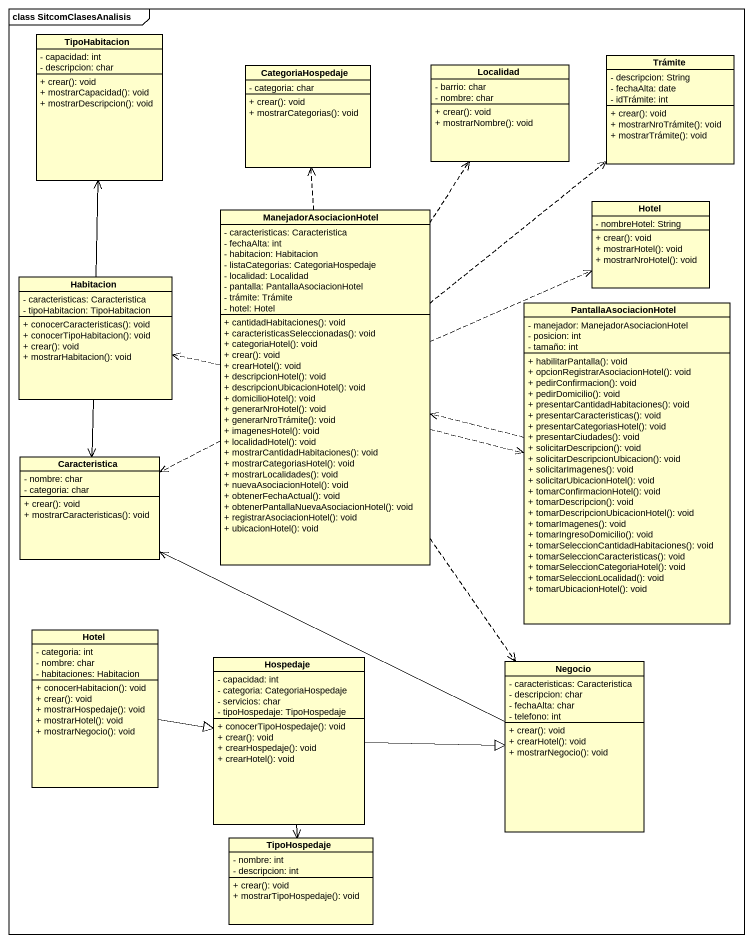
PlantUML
@startuml
mainframe class SitcomClasesAnalisis
hide circle
hide empty members
skinparam classAttributeIconSize 0
class TipoHabitacion {
  - capacidad: int
  - descripcion: char
  + crear(): void
  + mostrarCapacidad(): void
  + mostrarDescripcion(): void
}
class CategoriaHospedaje {
  - categoria: char
  + crear(): void
  + mostrarCategorias(): void
}
class Localidad {
  - barrio: char
  - nombre: char
  + crear(): void
  + mostrarNombre(): void
}
class Trámite {
  - descripcion: String
  - fechaAlta: date
  - idTrámite: int
  + crear(): void
  + mostrarNroTrámite(): void
  + mostrarTrámite(): void
}
class Hotel {
  - nombreHotel: String
  + crear(): void
  + mostrarHotel(): void
  + mostrarNroHotel(): void
}
class ManejadorAsociacionHotel {
  - caracteristicas: Caracteristica
  - fechaAlta: int
  - habitacion: Habitacion
  - listaCategorias: CategoriaHospedaje
  - localidad: Localidad
  - pantalla: PantallaAsociacionHotel
  - trámite: Trámite
  - hotel: Hotel
  + cantidadHabitaciones(): void
  + caracteristicasSeleccionadas(): void
  + categoriaHotel(): void
  + crear(): void
  + crearHotel(): void
  + descripcionHotel(): void
  + descripcionUbicacionHotel(): void
  + domicilioHotel(): void
  + generarNroHotel(): void
  + generarNroTrámite(): void
  + imagenesHotel(): void
  + localidadHotel(): void
  + mostrarCantidadHabitaciones(): void
  + mostrarCategoriasHotel(): void
  + mostrarLocalidades(): void
  + nuevaAsociacionHotel(): void
  + obtenerFechaActual(): void
  + obtenerPantallaNuevaAsociacionHotel(): void
  + registrarAsociacionHotel(): void
  + ubicacionHotel(): void
}
class Habitacion {
  - caracteristicas: Caracteristica
  - tipoHabitacion: TipoHabitacion
  + conocerCaracteristicas(): void
  + conocerTipoHabitacion(): void
  + crear(): void
  + mostrarHabitacion(): void
}
class PantallaAsociacionHotel {
  - manejador: ManejadorAsociacionHotel
  - posicion: int
  - tamaño: int
  + habilitarPantalla(): void
  + opcionRegistrarAsociacionHotel(): void
  + pedirConfirmacion(): void
  + pedirDomicilio(): void
  + presentarCantidadHabitaciones(): void
  + presentarCaracteristicas(): void
  + presentarCategoriasHotel(): void
  + presentarCiudades(): void
  + solicitarDescripcion(): void
  + solicitarDescripcionUbicacion(): void
  + solicitarImagenes(): void
  + solicitarUbicacionHotel(): void
  + tomarConfirmacionHotel(): void
  + tomarDescripcion(): void
  + tomarDescripcionUbicacionHotel(): void
  + tomarImagenes(): void
  + tomarIngresoDomicilio(): void
  + tomarSeleccionCantidadHabitaciones(): void
  + tomarSeleccionCaracteristicas(): void
  + tomarSeleccionCategoriaHotel(): void
  + tomarSeleccionLocalidad(): void
  + tomarUbicacionHotel(): void
}
class Caracteristica {
  - nombre: char
  - categoria: char
  + crear(): void
  + mostrarCaracteristicas(): void
}
class "Hotel" as Hotel_2 {
  - categoria: int
  - nombre: char
  - habitaciones: Habitacion
  + conocerHabitacion(): void
  + crear(): void
  + mostrarHospedaje(): void
  + mostrarHotel(): void
  + mostrarNegocio(): void
}
class Hospedaje {
  - capacidad: int
  - categoria: CategoriaHospedaje
  - servicios: char
  - tipoHospedaje: TipoHospedaje
  + conocerTipoHospedaje(): void
  + crear(): void
  + crearHospedaje(): void
  + crearHotel(): void
}
class Negocio {
  - caracteristicas: Caracteristica
  - descripcion: char
  - fechaAlta: char
  - telefono: int
  + crear(): void
  + crearHotel(): void
  + mostrarNegocio(): void
}
class TipoHospedaje {
  - nombre: int
  - descripcion: int
  + crear(): void
  + mostrarTipoHospedaje(): void
}
ManejadorAsociacionHotel .up.> CategoriaHospedaje
ManejadorAsociacionHotel .up.> Localidad
ManejadorAsociacionHotel .up.> Trámite
ManejadorAsociacionHotel .right.> Hotel
ManejadorAsociacionHotel .left.> Habitacion
ManejadorAsociacionHotel .right.> PantallaAsociacionHotel
ManejadorAsociacionHotel .left.> Caracteristica
ManejadorAsociacionHotel ..> Negocio
Habitacion -up-> TipoHabitacion
Habitacion --> Caracteristica
PantallaAsociacionHotel .left.> ManejadorAsociacionHotel
Hotel_2 -right-|> Hospedaje
Hospedaje -right-|> Negocio
Hospedaje --> TipoHospedaje
Negocio -left-> Caracteristica
@enduml
